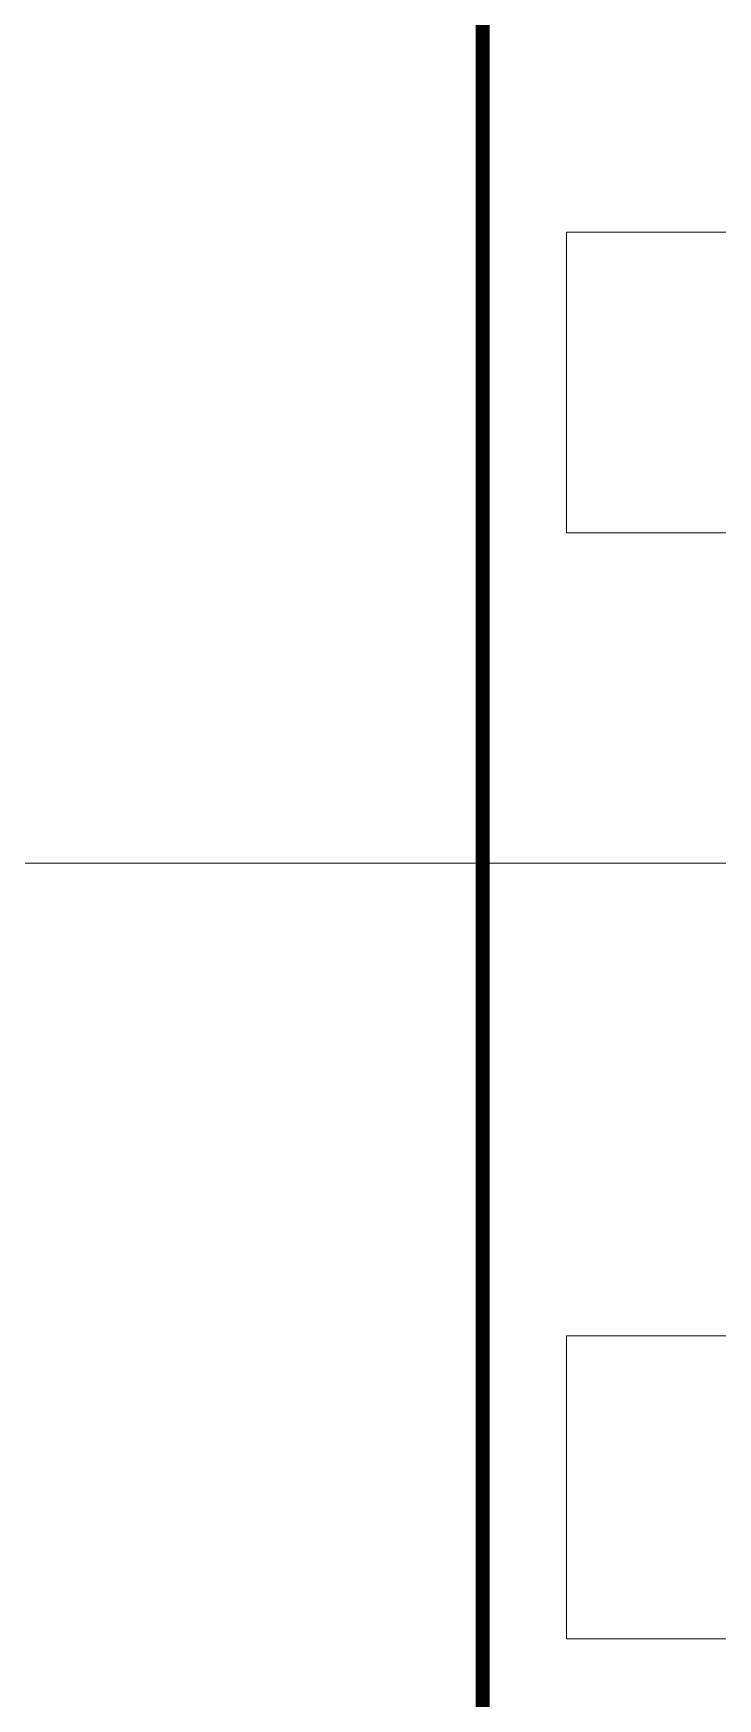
# Model space of a CAD drawing. Header units: metres. Extents: x -19121 to 152404, y -12107 to 29421.
# Drawn here: x 3626.9 to 3723, y 522.7 to 756.5 of the extents above; entities that cross this region are included whole.
import ezdxf

# ---------------------------------------------------------------- set-up
doc = ezdxf.new("R2010")
doc.units = ezdxf.units.M
doc.header["$LTSCALE"] = 50
doc.header["$MEASUREMENT"] = 0
doc.linetypes.add('HIDDEN', pattern=[0.375, 0.25, -0.125])
doc.layers.get('0').update_dxf_attribs({"color": 9, "lineweight": 5})
for name, color, linetype, lineweight in [('06D', 9, 'Continuous', 5), ('25', 9, 'Continuous', 5), ('32-ekipman', 9, 'Continuous', 5)]:
    doc.layers.add(name, color=color, linetype=linetype, lineweight=lineweight)
doc.styles.add('MuuM_TEXT-STANDART', font='ARIALN.TTF')
doc.dimstyles.new('MuuM_DIM200', dxfattribs={"dimscale": 20, "dimtxt": 2, "dimasz": 1, "dimexe": 1, "dimexo": 1, "dimgap": 1, "dimtad": 1, "dimdec": 1, "dimrnd": 0.5, "dimdsep": 46, "dimtxsty": 'MuuM_TEXT-STANDART', "dimblk": 'ARCHTICK', "dimcen": 0, "dimdle": 0.15, "dimclrd": 256, "dimclre": 256, "dimclrt": 256, "dimadec": 0, "dimazin": 0, "dimtfac": 5, "dimtdec": 1, "dimtix": 1, "dimtmove": 2, "dimatfit": 3, "dimldrblk": 'DOT', "dimfxl": 3, "dimfxlon": 1, "dimtolj": 1, "dimlwd": -1, "dimlwe": -1, "dimarcsym": 0})

# ---------------------------------------------------------------- blocks, each defined once
blk = doc.blocks.new('p-işyeri')
at = {"color": 0, "const_width": 2}
blk.add_lwpolyline([(200, 0), (200, 700), (-200, 700), (-200, 0)], close=True, dxfattribs=at)
blk = doc.blocks.new('h')
for points in [[(182093.11, -16209.06), (182119.85, -16209.06)], [(182119.85, -16209.06), (182121.46, -16209.06)], [(182121.46, -16209.06), (182121.46, -16209.38), (182121.46, -16209.7)], [(182121.46, -16250.94), (182121.46, -16209.7)], [(182119.85, -16251.59), (182094.4, -16251.59)], [(182121.46, -16251.59), (182119.85, -16251.59)], [(182121.46, -16250.94), (182121.46, -16251.26), (182121.46, -16251.59)], [(182021.59, -16364.34), (182119.85, -16364.34)], [(182119.85, -16364.34), (182121.46, -16364.34)], [(182121.46, -16364.34), (182121.46, -16364.34), (182121.46, -16364.99)], [(182121.46, -16406.23), (182121.46, -16364.99)], [(182119.85, -16406.55), (182094.4, -16406.55)], [(182121.46, -16406.55), (182119.85, -16406.55)], [(182121.46, -16406.23), (182121.46, -16406.55), (182121.46, -16406.55)]]:
    blk.add_lwpolyline(points)
blk = doc.blocks.new('_ArchTick')
at = {"color": 0, "linetype": 'ByBlock', "const_width": 0.15}
blk.add_lwpolyline([(-0.5, -0.5), (0.5, 0.5)], dxfattribs=at)
blk = doc.blocks.new('*D381')
at = {"layer": '25', "transparency": 16777216}
for p, q in [((875, -32730.79), (875, -32650.79)), ((4425, -32730.79), (4425, -32650.79)), ((872, -32670.79), (4428, -32670.79))]:
    blk.add_line(p, q, dxfattribs=at)
at = {"layer": '25', "transparency": 16777216, "xscale": 20, "yscale": 20, "zscale": 20, "rotation": 180}
blk.add_blockref('_ArchTick', (875, -32670.79), dxfattribs=at)
at = {"layer": '25', "transparency": 16777216, "xscale": 20, "yscale": 20, "zscale": 20}
blk.add_blockref('_ArchTick', (4425, -32670.79), dxfattribs=at)
at = {"layer": '25', "transparency": 16777216, "insert": (2650, -32625.26), "char_height": 50, "attachment_point": 5, "style": 'MuuM_TEXT-STANDART'}
blk.add_mtext('\\A1;3550', dxfattribs=at)
blk = doc.blocks.new('_Dot')
at = {"color": 0, "linetype": 'ByBlock', "lineweight": -2}
blk.add_line((-0.5, 0), (-1, 0), dxfattribs=at)
at = {"color": 0, "linetype": 'ByBlock', "const_width": 0.5}
blk.add_lwpolyline([(-0.25, 0, 1), (0.25, 0, 1)], format="xyb", close=True, dxfattribs=at)
blk = doc.blocks.new('2.bod.Mimari')
at = {"layer": '06D', "color": 89, "linetype": 'HIDDEN', "true_color": 0x2e4d23, "rotation": 90}
blk.add_blockref('p-işyeri', (4390, -8000), dxfattribs=at)
at = {"layer": '32-ekipman', "ltscale": 2, "rotation": 180}
blk.add_blockref('h', (185823.25, -24307.96), dxfattribs=at)
at = {"layer": '25'}
dim = blk.add_linear_dim(base=(4425, -7990), p1=(875, -8249.42), p2=(4425, -8179.39), dimstyle='MuuM_DIM200', override={"dimtxt": 2.5}, dxfattribs=at)
dim.commit()
dim.dimension.update_dxf_attribs({"geometry": '*D381', "text_midpoint": (2650, -7944.47), "insert": (0, 24680.79)})

msp = doc.modelspace()

# ---------------------------------------------------------------- block references
msp.add_blockref('2.bod.Mimari', (0, 8630))

doc.saveas('drawing.dxf')
